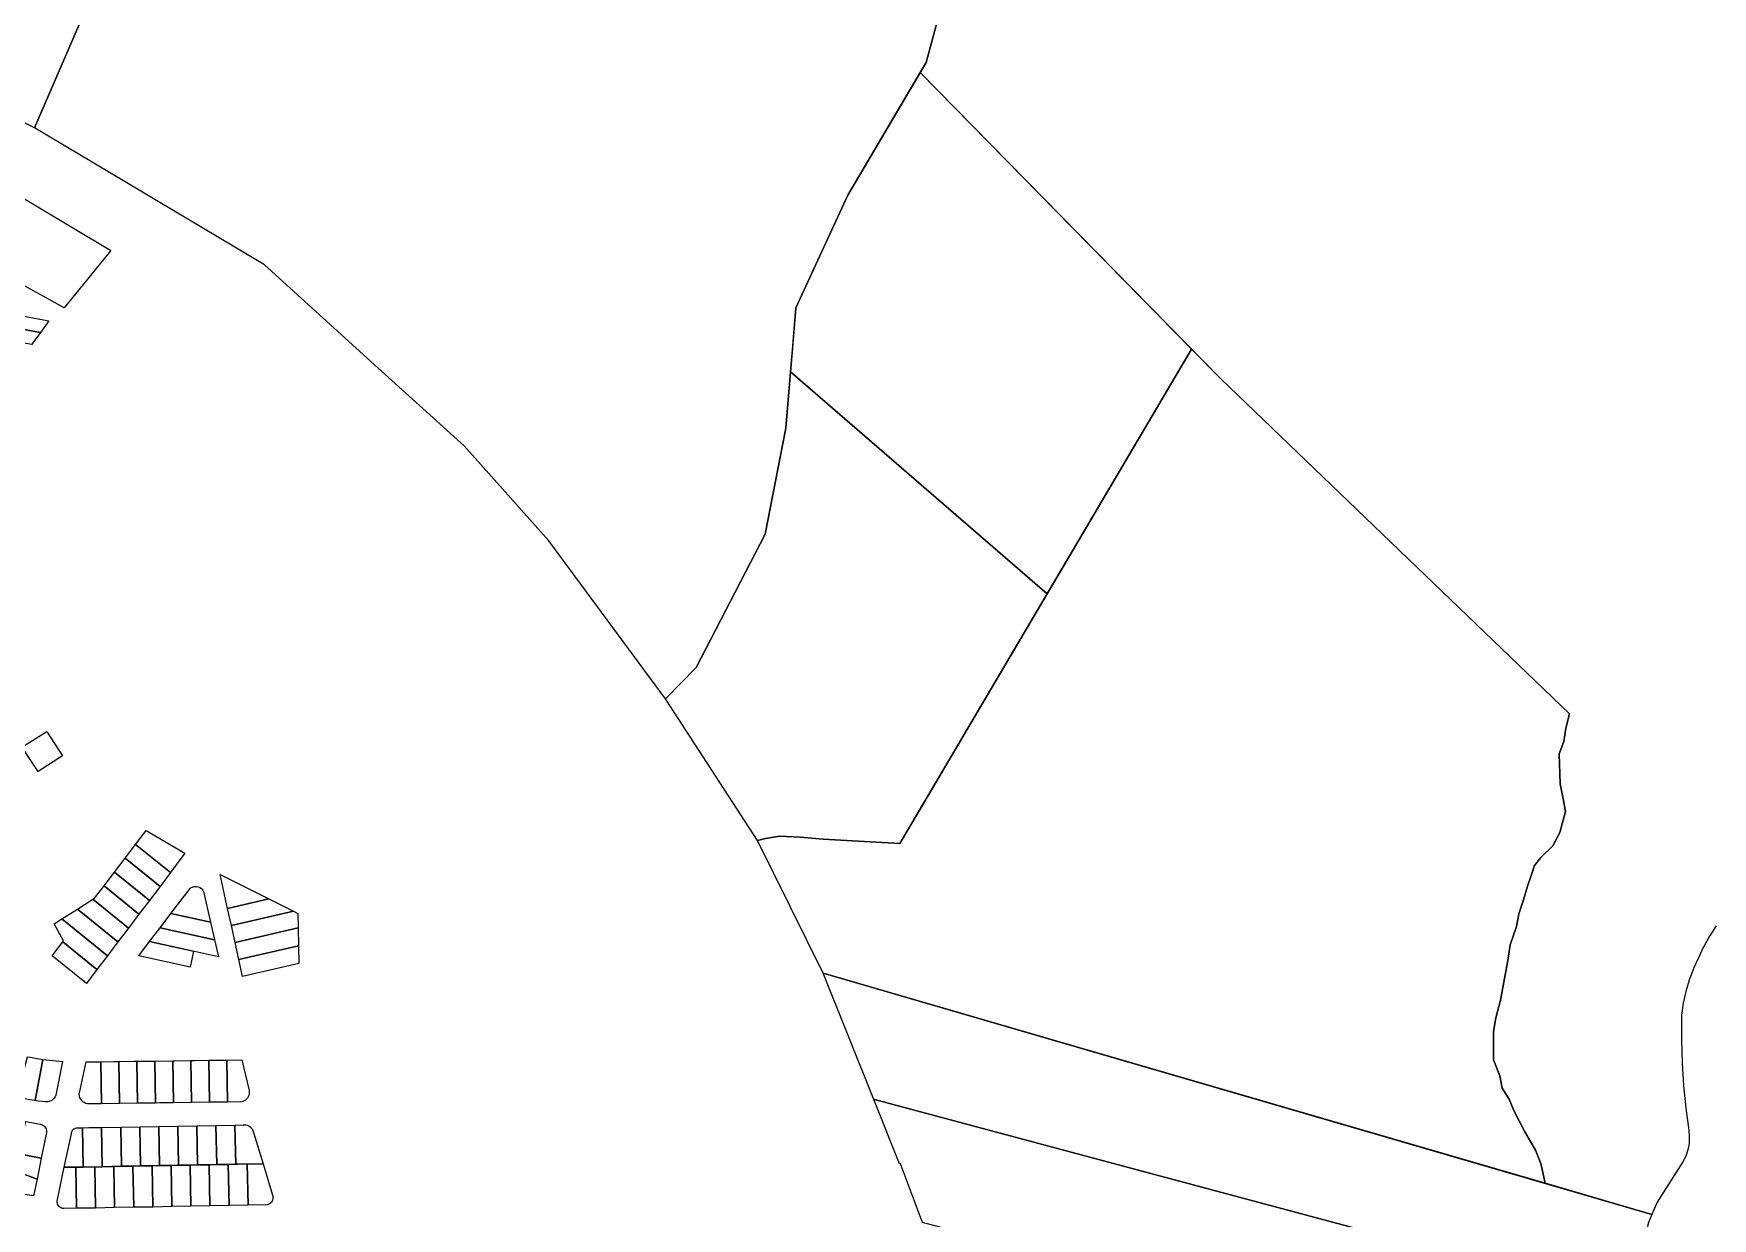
# Model space of a CAD drawing. Header units: millimetres. Extents: x 522658 to 553925, y 7796479 to 7820139.
# Drawn here: x 543273 to 544431, y 7805079 to 7805897 of the extents above; entities that cross this region are included whole.
import ezdxf

# ---------------------------------------------------------------- set-up
doc = ezdxf.new("R2010")
doc.units = ezdxf.units.MM
doc.layers.add('ZONA RESIDENCIAL 2 (ZR_2)', color=2, linetype='Continuous')

msp = doc.modelspace()

# ---------------------------------------------------------------- linework, layer by layer
at = {"layer": 'ZONA RESIDENCIAL 2 (ZR_2)'}
for points in [[(543467.4, 7806279), (543274, 7805831.8), (543249.2, 7805843.9), (543224.2, 7805855.4), (543198.9, 7805866.3), (543173.3, 7805876.7), (543147.6, 7805886.5), (543121.6, 7805895.6), (542495.8, 7806098.5)], [(544434, 7805281.2), (544429.5, 7805274.2), (544429.4, 7805274), (544425.4, 7805266.8), (544425.4, 7805266.7), (544425.3, 7805266.6), (544421.7, 7805259.1), (544418.2, 7805251.6), (544418.2, 7805251.5), (544418.2, 7805251.5), (544415.3, 7805243.9), (544415.3, 7805243.8), (544415.2, 7805243.7), (544412.9, 7805235.9), (544412.9, 7805235.8), (544411.2, 7805227.7), (544410.1, 7805219.5), (544409.9, 7805211), (544409.9, 7805210.7), (544409.9, 7805202.2), (544410.4, 7805186.8), (544410.4, 7805186.4), (544411.4, 7805171), (544411.5, 7805170.6), (544413, 7805155.5), (544413, 7805155.2), (544415.1, 7805140), (544415.4, 7805135.6), (544415.4, 7805135.5), (544415.4, 7805135.4), (544415.2, 7805131), (544414.3, 7805126.5), (544412.9, 7805122.2), (544410.9, 7805118.2), (544393.2, 7805090.4), (544389.6, 7805082), (544315.9, 7805103.5), (544315.9, 7805103.5), (544313, 7805117.2), (544309.4, 7805126.3), (544301.8, 7805139.4), (544294.3, 7805153.7), (544291.1, 7805161.6), (544286.4, 7805169.2), (544284.8, 7805177.5), (544280.4, 7805188.6), (544280.4, 7805201.7), (544280.4, 7805208.1), (544282, 7805217.6), (544285.2, 7805229.9), (544290.3, 7805257.3), (544291.9, 7805268), (544296.3, 7805280.7), (544297.9, 7805289.4), (544301.1, 7805299), (544303.8, 7805308.5), (544306.2, 7805315.2), (544308.6, 7805322.8), (544313, 7805328.3), (544321.3, 7805336.3), (544326.1, 7805345.4), (544330, 7805360.1), (544328.4, 7805368.8), (544326.3, 7805379.1), (544325.6, 7805399.8), (544328.8, 7805408.2), (544330.3, 7805417.5), (544332.7, 7805427.5), (544092.2, 7805658.5), (543885, 7805870), (543889.1, 7805876.9), (543903.3, 7805929.8)], [(543249.2, 7805793.4), (543326.6, 7805747), (543294.5, 7805707.5), (543254.8, 7805729.5)]]:
    msp.add_lwpolyline(points, dxfattribs=at)
for points in [[(543889.1, 7805876.9), (543835.1, 7805785.3), (543799.2, 7805707.5), (543792.3, 7805624.5), (543778, 7805551.4), (543730.4, 7805459.4), (543709.2, 7805437.7), (543628.7, 7805546.8), (543570.5, 7805612.3), (543513.3, 7805663.8), (543432.7, 7805737.3), (543274, 7805831.8), (543467.4, 7806279), (543955, 7806120.6), (543949.2, 7806031.1), (543903.8, 7805931.7), (543889.1, 7805876.9)], [(543972.4, 7805510.1), (543795.5, 7805663.4), (543796.8, 7805678.5), (543799.2, 7805707.5), (543835.1, 7805785.3), (543885, 7805870), (544072.1, 7805679.1), (543972.4, 7805510.1)], [(543272.8, 7805683.3), (543272.1, 7805682.2), (543247.8, 7805686.7), (543249.3, 7805695.9), (543278.2, 7805690.5), (543272.8, 7805683.3)], [(543284, 7805698.6), (543278.2, 7805690.5), (543249.3, 7805695.9), (543250.8, 7805704.8), (543284, 7805698.6)], [(543772.8, 7805340), (543778.2, 7805341.3), (543787.8, 7805342.9), (543802.1, 7805342.4), (543817.9, 7805340.8), (543870.9, 7805337.9), (544072.1, 7805679.1), (544092.2, 7805658.5), (544332.7, 7805427.5), (544330.3, 7805417.5), (544328.8, 7805408.2), (544325.6, 7805399.8), (544326.3, 7805379.1), (544328.4, 7805368.8), (544330, 7805360.1), (544326.1, 7805345.4), (544321.3, 7805336.3), (544313, 7805328.3), (544308.6, 7805322.8), (544306.2, 7805315.2), (544303.8, 7805308.5), (544301.1, 7805299), (544297.9, 7805289.4), (544296.3, 7805280.7), (544291.9, 7805268), (544290.3, 7805257.3), (544285.2, 7805229.9), (544282, 7805217.6), (544280.4, 7805208.1), (544280.4, 7805201.7), (544280.4, 7805188.6), (544284.8, 7805177.5), (544286.4, 7805169.2), (544291.1, 7805161.6), (544294.3, 7805153.7), (544301.8, 7805139.4), (544309.4, 7805126.3), (544313, 7805117.2), (544315.9, 7805103.5), (543818.1, 7805248.5), (543772.8, 7805340)], [(543870.9, 7805337.9), (543817.9, 7805340.8), (543802.1, 7805342.4), (543787.8, 7805342.9), (543778.2, 7805341.3), (543772.8, 7805340), (543709.2, 7805437.7), (543730.4, 7805459.4), (543778, 7805551.4), (543792.3, 7805624.5), (543795.5, 7805663.4), (543972.4, 7805510.1), (543870.9, 7805337.9)], [(543293.3, 7805398.3), (543276.5, 7805387.5), (543265.6, 7805404.2), (543265.4, 7805404.4), (543282.5, 7805415.1), (543282.7, 7805414.8), (543293.3, 7805398.3)], [(543367.9, 7805317.8), (543360.6, 7805308.3), (543336.5, 7805327.8), (543343.7, 7805337.3), (543367.9, 7805317.8)], [(543343.7, 7805337.3), (543351, 7805346.9), (543377.8, 7805331.2), (543367.9, 7805317.8), (543343.7, 7805337.3)], [(543360.6, 7805308.3), (543353.4, 7805298.7), (543329.2, 7805318.2), (543336.5, 7805327.8), (543360.6, 7805308.3)], [(543353.4, 7805298.7), (543346.1, 7805289.1), (543322, 7805308.7), (543329.2, 7805318.2), (543353.4, 7805298.7)], [(543435.7, 7805299.7), (543407.2, 7805293.1), (543402, 7805316.5), (543435.7, 7805299.7)], [(543346.1, 7805289.1), (543338.8, 7805279.6), (543314.3, 7805299.4), (543315.5, 7805300.2), (543322, 7805308.7), (543346.1, 7805289.1)], [(543390.7, 7805304.9), (543395.5, 7805283.6), (543368.1, 7805289.7), (543381.3, 7805306.9), (543382.1, 7805307.5), (543383, 7805307.9), (543384, 7805308.2), (543385, 7805308.3), (543386, 7805308.3), (543387, 7805308.1), (543387.9, 7805307.7), (543388.8, 7805307.2), (543389.5, 7805306.6), (543390.2, 7805305.8), (543390.7, 7805304.9)], [(543331.6, 7805270), (543324.3, 7805260.5), (543292.9, 7805285.9), (543303.6, 7805292.7), (543331.6, 7805270)], [(543338.8, 7805279.6), (543331.6, 7805270), (543303.6, 7805292.7), (543314.3, 7805299.4), (543338.8, 7805279.6)], [(543452.6, 7805291.2), (543409.8, 7805281.3), (543407.2, 7805293.1), (543435.7, 7805299.7), (543452.6, 7805291.2)], [(543455.6, 7805289.7), (543455.8, 7805279.7), (543412.4, 7805269.6), (543409.8, 7805281.3), (543452.6, 7805291.2), (543455.6, 7805289.7)], [(543324.3, 7805260.5), (543317.1, 7805250.9), (543293.5, 7805270), (543294.1, 7805270.8), (543287.5, 7805282.5), (543292.9, 7805285.9), (543324.3, 7805260.5)], [(543353.4, 7805270.3), (543360.7, 7805279.8), (543398.3, 7805271.5), (543401, 7805259.7), (543353.4, 7805270.3)], [(543360.7, 7805279.8), (543368.1, 7805289.7), (543395.5, 7805283.6), (543398.3, 7805271.5), (543360.7, 7805279.8)], [(543456.1, 7805267.4), (543415, 7805257.9), (543412.4, 7805269.6), (543455.8, 7805279.7), (543456.1, 7805267.4)], [(543317.1, 7805250.9), (543309.8, 7805241.3), (543286.2, 7805260.4), (543293.5, 7805270), (543317.1, 7805250.9)], [(543345.9, 7805260.4), (543353.4, 7805270.3), (543383.6, 7805263.6), (543381.5, 7805252.5), (543345.9, 7805260.4)], [(543456.4, 7805255.2), (543417.6, 7805246.2), (543415, 7805257.9), (543456.1, 7805267.4), (543456.4, 7805255.2)], [(544386.6, 7805018.4), (543853.3, 7805161.3), (543852.9, 7805161.3), (543818.1, 7805248.5), (544389.6, 7805082), (544387.3, 7805076.5), (544386.9, 7805074.7), (544385.6, 7805067.3), (544385.6, 7805059.8), (544386.4, 7805052.3), (544387.8, 7805045), (544390, 7805037.8), (544392.8, 7805030.8), (544394.4, 7805027.4), (544386.6, 7805018.4)], [(543279.7, 7805188.9), (543274.5, 7805160.5), (543274.3, 7805160.5), (543273.7, 7805160.6), (543264.3, 7805162.3), (543262.7, 7805162.6), (543261.9, 7805162.8), (543261.8, 7805162.8), (543269.3, 7805190.8), (543269.5, 7805190.8), (543271.2, 7805190.4), (543277.1, 7805189.3), (543279.7, 7805188.9)], [(543274.5, 7805160.5), (543279.7, 7805188.9), (543279.8, 7805188.9), (543286.6, 7805188.1), (543293.4, 7805187.6), (543288.7, 7805164.2), (543288.2, 7805163.2), (543287.7, 7805162.3), (543287, 7805161.5), (543286.2, 7805160.8), (543285.2, 7805160.3), (543284.2, 7805159.9), (543283.2, 7805159.6), (543282.1, 7805159.6), (543281, 7805159.7), (543279.5, 7805159.9), (543276.5, 7805160.2), (543274.5, 7805160.5)], [(543309.6, 7805187.2), (543319.9, 7805187.3), (543320.3, 7805158.3), (543310.5, 7805158.2), (543309.4, 7805158.6), (543308.3, 7805159.1), (543307.4, 7805159.7), (543306.6, 7805160.6), (543305.9, 7805161.5), (543305.4, 7805162.5), (543305.1, 7805163.6), (543304.9, 7805164.7), (543309.6, 7805187.2)], [(543332.7, 7805158.5), (543320.3, 7805158.3), (543319.9, 7805187.3), (543328.8, 7805187.5), (543332.3, 7805187.5), (543332.7, 7805158.5)], [(543332.7, 7805158.5), (543332.3, 7805187.5), (543342.7, 7805187.7), (543344.7, 7805187.7), (543345.1, 7805158.7), (543332.7, 7805158.5)], [(543344.7, 7805187.7), (543356.6, 7805187.8), (543357.1, 7805187.8), (543357.5, 7805158.8), (543345.1, 7805158.7), (543344.7, 7805187.7)], [(543357.1, 7805187.8), (543369.5, 7805188), (543369.9, 7805159), (543360.4, 7805158.9), (543357.5, 7805158.8), (543357.1, 7805187.8)], [(543370.5, 7805188), (543381.9, 7805188.2), (543382.3, 7805159.2), (543369.9, 7805159), (543369.5, 7805188), (543370.5, 7805188)], [(543384.4, 7805188.2), (543394.3, 7805188.4), (543394.7, 7805159.4), (543382.3, 7805159.2), (543381.9, 7805188.2), (543384.4, 7805188.2)], [(543398.3, 7805188.4), (543406.7, 7805188.5), (543407.1, 7805159.5), (543394.7, 7805159.4), (543394.3, 7805188.4), (543398.3, 7805188.4)], [(543406.7, 7805188.5), (543417, 7805188.7), (543422, 7805167.6), (543422, 7805167.2), (543422.2, 7805166.2), (543422.1, 7805165.2), (543421.9, 7805164.1), (543421.5, 7805163.2), (543421, 7805162.3), (543420.3, 7805161.5), (543419.5, 7805160.8), (543418.7, 7805160.3), (543417.7, 7805159.9), (543416.7, 7805159.7), (543407.1, 7805159.5), (543406.7, 7805188.5)], [(544343.8, 7804956.4), (544158.4, 7805003.5), (543886.5, 7805076.4), (543871.3, 7805116.9), (543870.6, 7805116.8), (543852.9, 7805161.3), (543853.3, 7805161.3), (544386.6, 7805018.4), (544384, 7805015.4), (544381.1, 7805007.3), (544376, 7804993.2), (544367.3, 7804983.4), (544360.5, 7804973), (544351.2, 7804963.9), (544343.8, 7804956.4)], [(543282.4, 7805138.5), (543278.7, 7805120.8), (543263.2, 7805123.7), (543268, 7805146.1), (543278.1, 7805144.2), (543278.9, 7805144), (543279.7, 7805143.6), (543280.4, 7805143.1), (543281.1, 7805142.5), (543281.6, 7805141.8), (543282, 7805141), (543282.3, 7805140.2), (543282.4, 7805139.3), (543282.4, 7805138.5)], [(543302.5, 7805114.6), (543294.6, 7805114.5), (543299.6, 7805137.6), (543299.6, 7805138.2), (543299.7, 7805138.9), (543300, 7805139.5), (543300.3, 7805140.1), (543300.7, 7805140.6), (543301.2, 7805141), (543301.8, 7805141.3), (543302.4, 7805141.6), (543303.1, 7805141.7), (543303.7, 7805141.8), (543307.2, 7805141.8), (543307.7, 7805114.7), (543302.5, 7805114.6)], [(543320.8, 7805114.9), (543307.7, 7805114.7), (543307.2, 7805141.8), (543311.6, 7805141.9), (543320.3, 7805142), (543320.8, 7805114.9)], [(543320.8, 7805114.9), (543320.3, 7805142), (543333.5, 7805142.3), (543334, 7805115.2), (543320.8, 7805114.9)], [(543334, 7805115.2), (543333.5, 7805142.3), (543346.6, 7805142.5), (543347.1, 7805115.4), (543334, 7805115.2)], [(543347.1, 7805115.4), (543346.6, 7805142.5), (543359.8, 7805142.7), (543360.2, 7805115.7), (543347.1, 7805115.4)], [(543360.2, 7805115.7), (543359.8, 7805142.7), (543372.9, 7805142.9), (543373.4, 7805115.9), (543360.2, 7805115.7)], [(543373.4, 7805115.9), (543372.9, 7805142.9), (543386, 7805143.1), (543386.5, 7805116.1), (543373.4, 7805115.9)], [(543386.5, 7805116.1), (543386, 7805143.1), (543399.2, 7805143.4), (543399.7, 7805116.4), (543386.5, 7805116.1)], [(543399.7, 7805116.4), (543399.2, 7805143.4), (543412.3, 7805143.6), (543412.8, 7805116.6), (543399.7, 7805116.4)], [(543412.8, 7805116.6), (543412.3, 7805143.6), (543418, 7805143.7), (543419.7, 7805143.7), (543420.8, 7805143.5), (543421.8, 7805143.1), (543422.7, 7805142.5), (543423.5, 7805141.8), (543424.2, 7805141), (543424.7, 7805140), (543425.1, 7805138.6), (543431.7, 7805117), (543412.8, 7805116.6)], [(543246, 7805117.7), (543247.9, 7805126.5), (543263.2, 7805123.7), (543278.7, 7805120.8), (543275.8, 7805106.4), (543251.5, 7805115.6), (543246, 7805117.7)], [(543421.3, 7805088.3), (543420.8, 7805116.8), (543431.7, 7805117), (543438.2, 7805095.3), (543438.4, 7805094.5), (543438.5, 7805093.6), (543438.4, 7805092.8), (543438.2, 7805091.9), (543437.9, 7805091.1), (543437.4, 7805090.4), (543436.8, 7805089.8), (543436.1, 7805089.2), (543435.3, 7805088.8), (543434.5, 7805088.6), (543421.3, 7805088.3)], [(543251.5, 7805115.6), (543275.8, 7805106.4), (543273.3, 7805094.7), (543247.9, 7805098.7), (543249.4, 7805106.1), (543251.4, 7805115.4), (543251.5, 7805115.6)], [(543294.6, 7805114.5), (543302.5, 7805114.6), (543303, 7805086.2), (543294.2, 7805086), (543293.4, 7805086.1), (543292.7, 7805086.3), (543292, 7805086.7), (543291.4, 7805087.1), (543290.8, 7805087.7), (543290.4, 7805088.3), (543290, 7805089), (543289.8, 7805089.7), (543289.6, 7805090.5), (543289.6, 7805091.2), (543294.6, 7805114.5)], [(543302.5, 7805114.6), (543307.7, 7805114.7), (543315.6, 7805114.8), (543316.2, 7805086.4), (543303, 7805086.2), (543302.5, 7805114.6)], [(543316.2, 7805086.4), (543315.6, 7805114.8), (543320.8, 7805114.9), (543328.8, 7805115.1), (543329.3, 7805086.7), (543316.2, 7805086.4)], [(543329.3, 7805086.7), (543328.8, 7805115.1), (543341.9, 7805115.3), (543342.5, 7805086.9), (543329.3, 7805086.7)], [(543342.5, 7805086.9), (543341.9, 7805115.3), (543355.1, 7805115.6), (543355.6, 7805087.1), (543342.5, 7805086.9)], [(543355.6, 7805087.1), (543355.1, 7805115.6), (543368.2, 7805115.8), (543368.7, 7805087.4), (543355.6, 7805087.1)], [(543368.7, 7805087.4), (543368.2, 7805115.8), (543381.3, 7805116), (543381.9, 7805087.6), (543368.7, 7805087.4)], [(543381.9, 7805087.6), (543381.3, 7805116), (543394.5, 7805116.3), (543395, 7805087.9), (543381.9, 7805087.6)], [(543395, 7805087.9), (543394.5, 7805116.3), (543407.6, 7805116.5), (543408.2, 7805088.1), (543395, 7805087.9)], [(543408.2, 7805088.1), (543407.6, 7805116.5), (543420.8, 7805116.8), (543421.3, 7805088.3), (543408.2, 7805088.1)]]:
    msp.add_lwpolyline(points, close=True, dxfattribs=at)

doc.saveas('drawing.dxf')
